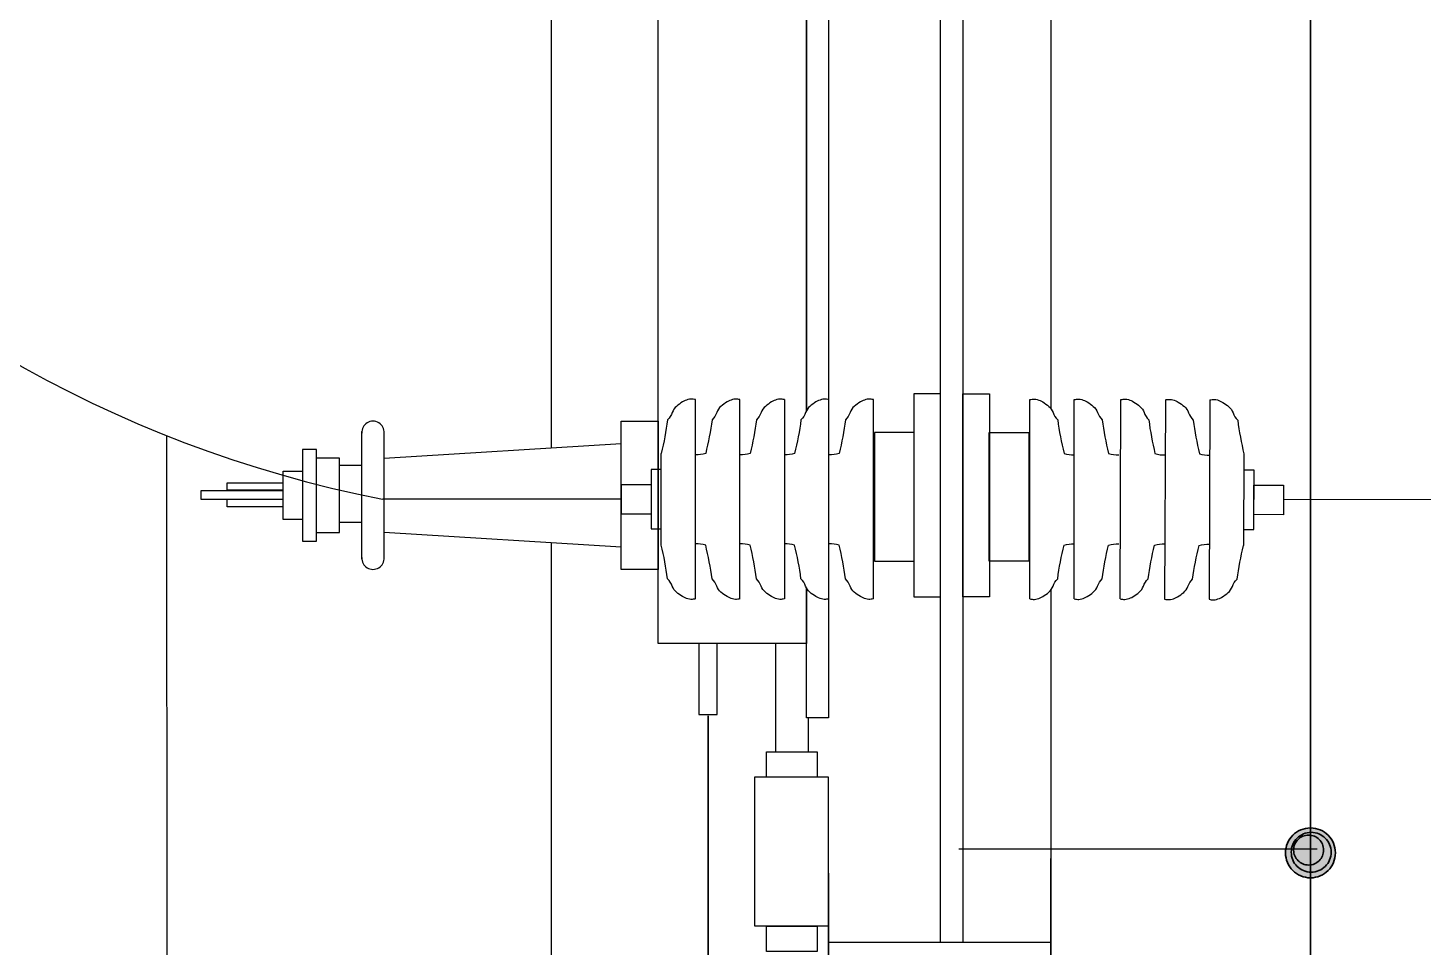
# Model space of a CAD drawing. Header units: metres. Extents: x 4188.7 to 4272.1, y 2012.8 to 2020.9.
# Drawn here: x 4207.609 to 4208.367, y 2016.12 to 2016.619 of the extents above; entities that cross this region are included whole.
import ezdxf

# ---------------------------------------------------------------- set-up
doc = ezdxf.new("R2010")
doc.units = ezdxf.units.M
doc.linetypes.add('DASHDOT', pattern=[25.4, 12.7, -6.35, 0, -6.35])
for name, color, linetype in [('A-JANEL', 4, 'Continuous'), ('A-PARED', 7, 'Continuous'), ('A-XDADO', 4, 'Continuous'), ('E-ALTATENSAO', 5, 'Continuous'), ('E-EQUIPAMENTOS', 130, 'Continuous'), ('FORMATO_LEGENDA', 7, 'Continuous'), ('PAREDES', 4, 'Continuous')]:
    doc.layers.add(name, color=color, linetype=linetype)

msp = doc.modelspace()

# ---------------------------------------------------------------- hatches: boundary and pattern name
at = {"layer": 'FORMATO_LEGENDA', "lineweight": 20}
h = msp.add_hatch(color=7, dxfattribs=at)
edge = h.paths.add_edge_path()
edge.add_arc((4208.30487, 2016.17241), 0.00813, 0, 360)
at = {"layer": 'PAREDES'}
msp.add_hatch(color=0, dxfattribs=at).paths.add_polyline_path([(4208.31942, 2016.1709, 1), (4208.29234, 2016.1709, 1)])

# ---------------------------------------------------------------- linework, layer by layer
at = {"ltscale": 10}
msp.add_line((4208.11493, 2016.1731), (4208.30952, 2016.1731), dxfattribs=at)
at = {"layer": 'A-JANEL'}
for points in [[(4208.16492, 2016.63559), (4208.16492, 2016.41218)], [(4208.16492, 2016.3136), (4208.16492, 2016.20005)], [(4208.16492, 2016.2357), (4208.16492, 2016.12214)]]:
    msp.add_lwpolyline(points, dxfattribs=at)
at = {"layer": 'A-PARED'}
for p, q in [((4208.04417, 2015.56815), (4208.04417, 2016.16785)), ((4208.16492, 2015.56815), (4208.16492, 2016.16785)), ((4208.04417, 2016.1598), (4208.04417, 2015.43936)), ((4208.16492, 2016.12214), (4208.04417, 2016.12214)), ((4208.16492, 2016.12214), (4208.16492, 2015.43936))]:
    msp.add_line(p, q, dxfattribs=at)
at = {"layer": 'A-XDADO'}
for points in [[(4208.16492, 2016.63559), (4208.16492, 2016.41218)], [(4208.16492, 2016.63559), (4208.16492, 2016.41218)], [(4208.16492, 2016.3136), (4208.16492, 2016.20005)], [(4208.16492, 2016.3136), (4208.16492, 2016.20005)], [(4208.16492, 2016.2357), (4208.16492, 2016.12214)]]:
    msp.add_lwpolyline(points, dxfattribs=at)
at = {"layer": 'E-ALTATENSAO'}
for p, q in [((4207.89372, 2016.39088), (4207.8937, 2016.66126)), ((4207.68501, 2015.91469), (4207.68496, 2016.39727)), ((4208.68371, 2016.36376), (4208.29128, 2016.36254)), ((4207.9317, 2016.36289), (4207.80209, 2016.36297)), ((4207.89377, 2015.91469), (4207.89373, 2016.33927))]:
    msp.add_line(p, q, dxfattribs=at)
msp.add_arc((4207.92875, 2017.00954), 0.65889, 183.03645, 258.90034, dxfattribs=at)
at = {"layer": 'E-EQUIPAMENTOS'}
for p, q in [((4207.97195, 2016.30876), (4207.97195, 2016.41703)), ((4207.97195, 2016.30876), (4207.97195, 2016.41703)), ((4207.9961, 2016.30876), (4207.9961, 2016.41703)), ((4207.9961, 2016.30876), (4207.9961, 2016.41703)), ((4208.02025, 2016.41703), (4208.02025, 2016.30876)), ((4208.02025, 2016.41703), (4208.02025, 2016.30876)), ((4208.0444, 2016.30876), (4208.0444, 2016.41703)), ((4208.0444, 2016.30876), (4208.0444, 2016.41703)), ((4208.06855, 2016.30876), (4208.06855, 2016.41703)), ((4208.06855, 2016.30876), (4208.06855, 2016.41703)), ((4208.15346, 2016.30876), (4208.15346, 2016.41703)), ((4208.15346, 2016.30876), (4208.15346, 2016.41703)), ((4208.17761, 2016.30876), (4208.17761, 2016.41703)), ((4208.17761, 2016.30876), (4208.17761, 2016.41703)), ((4208.20251, 2016.30877), (4208.20295, 2016.41703)), ((4208.2271, 2016.41693), (4208.22666, 2016.30867)), ((4208.2271, 2016.41693), (4208.22666, 2016.30867)), ((4208.25125, 2016.41684), (4208.25081, 2016.30857)), ((4208.25125, 2016.41684), (4208.25081, 2016.30857)), ((4207.79077, 2016.33045), (4207.79077, 2016.39969)), ((4207.80284, 2016.33045), (4207.80284, 2016.39969)), ((4207.80284, 2016.3852), (4207.93164, 2016.39325)), ((4207.95332, 2016.33799), (4207.95332, 2016.38779)), ((4207.95332, 2016.33799), (4207.95332, 2016.38779)), ((4208.26976, 2016.38752), (4208.26955, 2016.33773)), ((4208.26976, 2016.38752), (4208.26955, 2016.33773)), ((4207.79077, 2016.38117), (4207.7787, 2016.38117)), ((4207.79077, 2016.35023), (4207.7787, 2016.35023)), ((4207.93164, 2016.3369), (4207.80284, 2016.34495))]:
    msp.add_line(p, q, dxfattribs=at)
at = {"layer": 'E-EQUIPAMENTOS', "color": 1}
for p, q in [((4208.01545, 2016.28457), (4208.01545, 2016.2258)), ((4208.03314, 2016.24417), (4208.03314, 2016.2258))]:
    msp.add_line(p, q, dxfattribs=at)
for points in [[(4208.10497, 2017.24762), (4208.11704, 2017.24762), (4208.11704, 2016.12214), (4208.10497, 2016.12214)], [(4208.01055, 2016.21204), (4208.01055, 2016.2258), (4208.03804, 2016.2258), (4208.03804, 2016.21204)], [(4208.00393, 2016.21193), (4208.00393, 2016.1313), (4208.04417, 2016.1313), (4208.04417, 2016.21193)], [(4208.01055, 2016.11732), (4208.01055, 2016.13107), (4208.03804, 2016.13107), (4208.03804, 2016.11732)]]:
    msp.add_lwpolyline(points, close=True, dxfattribs=at)
at = {"layer": 'E-EQUIPAMENTOS'}
for points in [[(4208.03226, 2017.05512), (4208.03226, 2017.13972), (4208.04417, 2017.13972), (4208.04417, 2016.41707)], [(4208.03226, 2016.31464), (4208.03226, 2016.28457), (4207.95176, 2016.28457), (4207.95176, 2017.08954), (4208.03226, 2017.08954), (4208.03226, 2017.05512)], [(4208.03226, 2016.41115), (4208.03226, 2016.63663)], [(4208.03226, 2016.63663), (4208.03226, 2016.41115)], [(4208.03226, 2016.41115), (4208.03226, 2016.63663)], [(4208.03226, 2016.63663), (4208.03226, 2016.41115)], [(4207.75857, 2016.3852), (4207.75857, 2016.34495)], [(4207.76616, 2016.34495), (4207.7787, 2016.34495), (4207.7787, 2016.3852), (4207.76616, 2016.3852)], [(4207.74806, 2016.36787), (4207.71756, 2016.36787), (4207.71756, 2016.37189), (4207.74806, 2016.37189)], [(4207.74806, 2016.3628), (4207.70356, 2016.3628), (4207.70356, 2016.36763), (4207.74806, 2016.36763)], [(4207.74806, 2016.35888), (4207.71756, 2016.35888), (4207.71756, 2016.3629), (4207.74806, 2016.3629)], [(4208.04417, 2016.30872), (4208.04417, 2016.24417), (4208.03226, 2016.24417), (4208.03226, 2016.31464)], [(4208.04417, 2016.30872), (4208.04417, 2016.24417), (4208.03226, 2016.24417), (4208.03226, 2016.31464)], [(4207.97369, 2016.28457), (4207.97369, 2016.2461), (4207.98374, 2016.2461), (4207.98374, 2016.28457)]]:
    msp.add_lwpolyline(points, dxfattribs=at)
for points in [[(4207.97195, 2016.41703, 0.047226), (4207.96945, 2016.41727, 0.074248), (4207.96787, 2016.41703, 0.058355), (4207.96492, 2016.41574, 0.045893), (4207.9616, 2016.41336, 0.12767), (4207.95933, 2016.41007, -0.106571), (4207.95679, 2016.40603, -0.026706), (4207.95332, 2016.38779, -0.08831)], [(4207.97195, 2016.41703, 0.047226), (4207.96945, 2016.41727, 0.074248), (4207.96787, 2016.41703, 0.058355), (4207.96492, 2016.41574, 0.045893), (4207.9616, 2016.41336, 0.12767), (4207.95933, 2016.41007, -0.106571), (4207.95679, 2016.40603, -0.026706), (4207.95332, 2016.38779, -0.08831)], [(4207.9961, 2016.41703, 0.047226), (4207.9936, 2016.41727, 0.074248), (4207.99202, 2016.41703, 0.058355), (4207.98907, 2016.41574, 0.045893), (4207.98574, 2016.41336, 0.12767), (4207.98347, 2016.41007, -0.106571), (4207.98093, 2016.40603, -0.026706), (4207.97747, 2016.38779, -0.08831), (4207.97195, 2016.38704)], [(4207.9961, 2016.41703, 0.047226), (4207.9936, 2016.41727, 0.074248), (4207.99202, 2016.41703, 0.058355), (4207.98907, 2016.41574, 0.045893), (4207.98574, 2016.41336, 0.12767), (4207.98347, 2016.41007, -0.106571), (4207.98093, 2016.40603, -0.026706), (4207.97747, 2016.38779, -0.08831), (4207.97195, 2016.38704)], [(4208.02025, 2016.41703, 0.047226), (4208.01775, 2016.41727, 0.074248), (4208.01617, 2016.41703, 0.058355), (4208.01322, 2016.41574, 0.045893), (4208.00989, 2016.41336, 0.12767), (4208.00762, 2016.41007, -0.106571), (4208.00508, 2016.40603, -0.026706), (4208.00162, 2016.38779, -0.08831), (4207.9961, 2016.38704)], [(4208.02025, 2016.41703, 0.047226), (4208.01775, 2016.41727, 0.074248), (4208.01617, 2016.41703, 0.058355), (4208.01322, 2016.41574, 0.045893), (4208.00989, 2016.41336, 0.12767), (4208.00762, 2016.41007, -0.106571), (4208.00508, 2016.40603, -0.026706), (4208.00162, 2016.38779, -0.08831), (4207.9961, 2016.38704)], [(4208.0444, 2016.41703, 0.047226), (4208.0419, 2016.41727, 0.074248), (4208.04032, 2016.41703, 0.058355), (4208.03737, 2016.41574, 0.045893), (4208.03404, 2016.41336, 0.12767), (4208.03177, 2016.41007, -0.106571), (4208.02923, 2016.40603, -0.026706), (4208.02577, 2016.38779, -0.08831), (4208.02025, 2016.38704)], [(4208.0444, 2016.41703, 0.047226), (4208.0419, 2016.41727, 0.074248), (4208.04032, 2016.41703, 0.058355), (4208.03737, 2016.41574, 0.045893), (4208.03404, 2016.41336, 0.12767), (4208.03177, 2016.41007, -0.106571), (4208.02923, 2016.40603, -0.026706), (4208.02577, 2016.38779, -0.08831), (4208.02025, 2016.38704)], [(4208.06855, 2016.41703, 0.047226), (4208.06605, 2016.41727, 0.074248), (4208.06447, 2016.41703, 0.058355), (4208.06152, 2016.41574, 0.045893), (4208.05819, 2016.41336, 0.12767), (4208.05592, 2016.41007, -0.106571), (4208.05338, 2016.40603, -0.026706), (4208.04992, 2016.38779, -0.08831), (4208.0444, 2016.38704)], [(4208.06855, 2016.41703, 0.047226), (4208.06605, 2016.41727, 0.074248), (4208.06447, 2016.41703, 0.058355), (4208.06152, 2016.41574, 0.045893), (4208.05819, 2016.41336, 0.12767), (4208.05592, 2016.41007, -0.106571), (4208.05338, 2016.40603, -0.026706), (4208.04992, 2016.38779, -0.08831), (4208.0444, 2016.38704)], [(4208.15346, 2016.41703, -0.047226), (4208.15596, 2016.41727, -0.074248), (4208.15754, 2016.41703, -0.058355), (4208.16049, 2016.41574, -0.045893), (4208.16381, 2016.41336, -0.12767), (4208.16608, 2016.41007, 0.106571), (4208.16862, 2016.40603, 0.026706), (4208.17208, 2016.38779, 0.08831), (4208.17761, 2016.38704)], [(4208.15346, 2016.41703, -0.047226), (4208.15596, 2016.41727, -0.074248), (4208.15754, 2016.41703, -0.058355), (4208.16049, 2016.41574, -0.045893), (4208.16381, 2016.41336, -0.12767), (4208.16608, 2016.41007, 0.106571), (4208.16862, 2016.40603, 0.026706), (4208.17208, 2016.38779, 0.08831), (4208.17761, 2016.38704)], [(4208.17761, 2016.41703, -0.047226), (4208.18011, 2016.41727, -0.074248), (4208.18169, 2016.41703, -0.058355), (4208.18464, 2016.41574, -0.045893), (4208.18796, 2016.41336, -0.12767), (4208.19023, 2016.41007, 0.106571), (4208.19277, 2016.40603, 0.026706), (4208.19623, 2016.38779, 0.08831), (4208.20176, 2016.38704)], [(4208.17761, 2016.41703, -0.047226), (4208.18011, 2016.41727, -0.074248), (4208.18169, 2016.41703, -0.058355), (4208.18464, 2016.41574, -0.045893), (4208.18796, 2016.41336, -0.12767), (4208.19023, 2016.41007, 0.106571), (4208.19277, 2016.40603, 0.026706), (4208.19623, 2016.38779, 0.08831), (4208.20176, 2016.38704)], [(4208.20295, 2016.41703, -0.047226), (4208.20545, 2016.41726, -0.074248), (4208.20704, 2016.41702, -0.058355), (4208.20998, 2016.41571, -0.045893), (4208.21329, 2016.41332, -0.12767), (4208.21555, 2016.41002, 0.106571), (4208.21807, 2016.40598, 0.026706), (4208.22146, 2016.38772, 0.08831), (4208.22698, 2016.38695)], [(4208.20295, 2016.41703, -0.047226), (4208.20545, 2016.41726, -0.074248), (4208.20704, 2016.41702, -0.058355), (4208.20998, 2016.41571, -0.045893), (4208.21329, 2016.41332, -0.12767), (4208.21555, 2016.41002, 0.106571), (4208.21807, 2016.40598, 0.026706), (4208.22146, 2016.38772, 0.08831), (4208.22698, 2016.38695)], [(4208.2271, 2016.41693, -0.047226), (4208.2296, 2016.41716, -0.074248), (4208.23118, 2016.41692, -0.058355), (4208.23413, 2016.41561, -0.045893), (4208.23744, 2016.41322, -0.12767), (4208.2397, 2016.40992, 0.106571), (4208.24222, 2016.40588, 0.026706), (4208.24561, 2016.38762, 0.08831), (4208.25113, 2016.38685)], [(4208.2271, 2016.41693, -0.047226), (4208.2296, 2016.41716, -0.074248), (4208.23118, 2016.41692, -0.058355), (4208.23413, 2016.41561, -0.045893), (4208.23744, 2016.41322, -0.12767), (4208.2397, 2016.40992, 0.106571), (4208.24222, 2016.40588, 0.026706), (4208.24561, 2016.38762, 0.08831), (4208.25113, 2016.38685)], [(4208.25125, 2016.41684, -0.047226), (4208.25375, 2016.41706, -0.074248), (4208.25533, 2016.41682, -0.058355), (4208.25828, 2016.41551, -0.045893), (4208.26159, 2016.41312, -0.12767), (4208.26385, 2016.40982, 0.106571), (4208.26637, 2016.40578, 0.026706), (4208.26976, 2016.38752, 0.08831)], [(4208.25125, 2016.41684, -0.047226), (4208.25375, 2016.41706, -0.074248), (4208.25533, 2016.41682, -0.058355), (4208.25828, 2016.41551, -0.045893), (4208.26159, 2016.41312, -0.12767), (4208.26385, 2016.40982, 0.106571), (4208.26637, 2016.40578, 0.026706), (4208.26976, 2016.38752, 0.08831)], [(4207.97195, 2016.30876, -0.047226), (4207.96945, 2016.30852, -0.074248), (4207.96787, 2016.30876, -0.058355), (4207.96492, 2016.31005, -0.045893), (4207.9616, 2016.31243, -0.12767), (4207.95933, 2016.31572, 0.106571), (4207.95679, 2016.31976, 0.026706), (4207.95332, 2016.33799, 0.08831)], [(4207.97195, 2016.30876, -0.047226), (4207.96945, 2016.30852, -0.074248), (4207.96787, 2016.30876, -0.058355), (4207.96492, 2016.31005, -0.045893), (4207.9616, 2016.31243, -0.12767), (4207.95933, 2016.31572, 0.106571), (4207.95679, 2016.31976, 0.026706), (4207.95332, 2016.33799, 0.08831)], [(4207.9961, 2016.30876, -0.047226), (4207.9936, 2016.30852, -0.074248), (4207.99202, 2016.30876, -0.058355), (4207.98907, 2016.31005, -0.045893), (4207.98574, 2016.31243, -0.12767), (4207.98347, 2016.31572, 0.106571), (4207.98093, 2016.31976, 0.026706), (4207.97747, 2016.33799, 0.08831), (4207.97195, 2016.33875)], [(4207.9961, 2016.30876, -0.047226), (4207.9936, 2016.30852, -0.074248), (4207.99202, 2016.30876, -0.058355), (4207.98907, 2016.31005, -0.045893), (4207.98574, 2016.31243, -0.12767), (4207.98347, 2016.31572, 0.106571), (4207.98093, 2016.31976, 0.026706), (4207.97747, 2016.33799, 0.08831), (4207.97195, 2016.33875)], [(4208.02025, 2016.30876, -0.047226), (4208.01775, 2016.30852, -0.074248), (4208.01617, 2016.30876, -0.058355), (4208.01322, 2016.31005, -0.045893), (4208.00989, 2016.31243, -0.12767), (4208.00762, 2016.31572, 0.106571), (4208.00508, 2016.31976, 0.026706), (4208.00162, 2016.33799, 0.08831), (4207.9961, 2016.33875)], [(4208.02025, 2016.30876, -0.047226), (4208.01775, 2016.30852, -0.074248), (4208.01617, 2016.30876, -0.058355), (4208.01322, 2016.31005, -0.045893), (4208.00989, 2016.31243, -0.12767), (4208.00762, 2016.31572, 0.106571), (4208.00508, 2016.31976, 0.026706), (4208.00162, 2016.33799, 0.08831), (4207.9961, 2016.33875)], [(4208.0444, 2016.30876, -0.047226), (4208.0419, 2016.30852, -0.074248), (4208.04032, 2016.30876, -0.058355), (4208.03737, 2016.31005, -0.045893), (4208.03404, 2016.31243, -0.12767), (4208.03177, 2016.31572, 0.106571), (4208.02923, 2016.31976, 0.026706), (4208.02577, 2016.33799, 0.08831), (4208.02025, 2016.33875)], [(4208.0444, 2016.30876, -0.047226), (4208.0419, 2016.30852, -0.074248), (4208.04032, 2016.30876, -0.058355), (4208.03737, 2016.31005, -0.045893), (4208.03404, 2016.31243, -0.12767), (4208.03177, 2016.31572, 0.106571), (4208.02923, 2016.31976, 0.026706), (4208.02577, 2016.33799, 0.08831), (4208.02025, 2016.33875)], [(4208.06855, 2016.30876, -0.047226), (4208.06605, 2016.30852, -0.074248), (4208.06447, 2016.30876, -0.058355), (4208.06152, 2016.31005, -0.045893), (4208.05819, 2016.31243, -0.12767), (4208.05592, 2016.31572, 0.106571), (4208.05338, 2016.31976, 0.026706), (4208.04992, 2016.33799, 0.08831), (4208.0444, 2016.33875)], [(4208.06855, 2016.30876, -0.047226), (4208.06605, 2016.30852, -0.074248), (4208.06447, 2016.30876, -0.058355), (4208.06152, 2016.31005, -0.045893), (4208.05819, 2016.31243, -0.12767), (4208.05592, 2016.31572, 0.106571), (4208.05338, 2016.31976, 0.026706), (4208.04992, 2016.33799, 0.08831), (4208.0444, 2016.33875)], [(4208.15346, 2016.30876, 0.047226), (4208.15596, 2016.30852, 0.074248), (4208.15754, 2016.30876, 0.058355), (4208.16049, 2016.31005, 0.045893), (4208.16381, 2016.31243, 0.12767), (4208.16608, 2016.31572, -0.106571), (4208.16862, 2016.31976, -0.026706), (4208.17208, 2016.33799, -0.08831), (4208.17761, 2016.33875)], [(4208.15346, 2016.30876, 0.047226), (4208.15596, 2016.30852, 0.074248), (4208.15754, 2016.30876, 0.058355), (4208.16049, 2016.31005, 0.045893), (4208.16381, 2016.31243, 0.12767), (4208.16608, 2016.31572, -0.106571), (4208.16862, 2016.31976, -0.026706), (4208.17208, 2016.33799, -0.08831), (4208.17761, 2016.33875)], [(4208.17761, 2016.30876, 0.047226), (4208.18011, 2016.30852, 0.074248), (4208.18169, 2016.30876, 0.058355), (4208.18464, 2016.31005, 0.045893), (4208.18796, 2016.31243, 0.12767), (4208.19023, 2016.31572, -0.106571), (4208.19277, 2016.31976, -0.026706), (4208.19623, 2016.33799, -0.08831), (4208.20176, 2016.33875)], [(4208.17761, 2016.30876, 0.047226), (4208.18011, 2016.30852, 0.074248), (4208.18169, 2016.30876, 0.058355), (4208.18464, 2016.31005, 0.045893), (4208.18796, 2016.31243, 0.12767), (4208.19023, 2016.31572, -0.106571), (4208.19277, 2016.31976, -0.026706), (4208.19623, 2016.33799, -0.08831), (4208.20176, 2016.33875)], [(4208.20251, 2016.30877, 0.047226), (4208.20501, 2016.30852, 0.074248), (4208.20659, 2016.30875, 0.058355), (4208.20955, 2016.31003, 0.045893), (4208.21288, 2016.3124, 0.12767), (4208.21516, 2016.31568, -0.106571), (4208.21772, 2016.3197, -0.026706), (4208.22125, 2016.33792, -0.08831), (4208.22678, 2016.33865)], [(4208.20251, 2016.30877, 0.047226), (4208.20501, 2016.30852, 0.074248), (4208.20659, 2016.30875, 0.058355), (4208.20955, 2016.31003, 0.045893), (4208.21288, 2016.3124, 0.12767), (4208.21516, 2016.31568, -0.106571), (4208.21772, 2016.3197, -0.026706), (4208.22125, 2016.33792, -0.08831), (4208.22678, 2016.33865)], [(4208.22666, 2016.30867, 0.047226), (4208.22916, 2016.30842, 0.074248), (4208.23074, 2016.30865, 0.058355), (4208.23369, 2016.30993, 0.045893), (4208.23703, 2016.3123, 0.12767), (4208.23931, 2016.31558, -0.106571), (4208.24187, 2016.3196, -0.026706), (4208.2454, 2016.33782, -0.08831), (4208.25093, 2016.33855)], [(4208.22666, 2016.30867, 0.047226), (4208.22916, 2016.30842, 0.074248), (4208.23074, 2016.30865, 0.058355), (4208.23369, 2016.30993, 0.045893), (4208.23703, 2016.3123, 0.12767), (4208.23931, 2016.31558, -0.106571), (4208.24187, 2016.3196, -0.026706), (4208.2454, 2016.33782, -0.08831), (4208.25093, 2016.33855)], [(4208.25081, 2016.30857, 0.047226), (4208.2533, 2016.30832, 0.074248), (4208.25489, 2016.30855, 0.058355), (4208.25784, 2016.30983, 0.045893), (4208.26118, 2016.3122, 0.12767), (4208.26346, 2016.31548, -0.106571), (4208.26602, 2016.3195, -0.026706), (4208.26955, 2016.33773, -0.08831)], [(4208.25081, 2016.30857, 0.047226), (4208.2533, 2016.30832, 0.074248), (4208.25489, 2016.30855, 0.058355), (4208.25784, 2016.30983, 0.045893), (4208.26118, 2016.3122, 0.12767), (4208.26346, 2016.31548, -0.106571), (4208.26602, 2016.3195, -0.026706), (4208.26955, 2016.33773, -0.08831)]]:
    msp.add_lwpolyline(points, format="xyb", dxfattribs=at)
for points in [[(4208.09046, 2016.31001), (4208.10497, 2016.31001), (4208.10497, 2016.42013), (4208.09046, 2016.42013)], [(4208.09046, 2016.31001), (4208.10497, 2016.31001), (4208.10497, 2016.42013), (4208.09046, 2016.42013)], [(4208.13155, 2016.31001), (4208.11704, 2016.31001), (4208.11704, 2016.42013), (4208.13155, 2016.42013)], [(4208.13155, 2016.31001), (4208.11704, 2016.31001), (4208.11704, 2016.42013), (4208.13155, 2016.42013)], [(4207.95176, 2016.32482), (4207.93164, 2016.32482), (4207.93164, 2016.40532), (4207.95176, 2016.40532)], [(4208.06911, 2016.32933), (4208.09063, 2016.32933), (4208.09063, 2016.3992), (4208.06911, 2016.3992)], [(4208.06911, 2016.32933), (4208.09063, 2016.32933), (4208.09063, 2016.3992), (4208.06911, 2016.3992)], [(4208.1529, 2016.32933), (4208.13137, 2016.32933), (4208.13137, 2016.3992), (4208.1529, 2016.3992)], [(4208.1529, 2016.32933), (4208.13137, 2016.32933), (4208.13137, 2016.3992), (4208.1529, 2016.3992)], [(4207.75857, 2016.38992), (4207.75857, 2016.34021), (4207.76616, 2016.34021), (4207.76616, 2016.38992)], [(4207.9478, 2016.3468), (4207.95332, 2016.3468), (4207.95332, 2016.37899), (4207.9478, 2016.37899)], [(4207.9478, 2016.3468), (4207.95332, 2016.3468), (4207.95332, 2016.37899), (4207.9478, 2016.37899)], [(4208.27525, 2016.3787), (4208.26972, 2016.37872), (4208.26959, 2016.34653), (4208.27511, 2016.3465)], [(4208.27525, 2016.3787), (4208.26972, 2016.37872), (4208.26959, 2016.34653), (4208.27511, 2016.3465)], [(4207.75857, 2016.37823), (4207.75857, 2016.35191), (4207.74806, 2016.35191), (4207.74806, 2016.37823)], [(4207.9478, 2016.35485), (4207.9317, 2016.35485), (4207.9317, 2016.37094), (4207.9478, 2016.37094)], [(4207.9478, 2016.35485), (4207.9317, 2016.35485), (4207.9317, 2016.37094), (4207.9478, 2016.37094)], [(4208.27521, 2016.37065), (4208.29131, 2016.37059), (4208.29125, 2016.35449), (4208.27515, 2016.35455)]]:
    msp.add_lwpolyline(points, close=True, dxfattribs=at)
for centre, start, end in [((4207.79681, 2016.39927), 356.00914, 183.99086), ((4207.79681, 2016.33087), 176.00914, 3.99086)]:
    msp.add_arc(centre, 0.00605, start, end, dxfattribs=at)
at = {"layer": 'FORMATO_LEGENDA', "color": 7, "linetype": 'DASHDOT', "lineweight": 35}
msp.add_line((4208.30592, 2019.50025), (4208.30592, 2015.6932), dxfattribs=at)
at = {"layer": 'FORMATO_LEGENDA', "color": 7, "linetype": 'DASHDOT', "lineweight": 35, "ltscale": 10}
msp.add_line((4207.97883, 2016.24527), (4207.97883, 2015.67216), dxfattribs=at)
at = {"layer": 'FORMATO_LEGENDA', "color": 7, "linetype": 'DASHDOT', "lineweight": 35}
for centre, radius in [((4208.30588, 2016.1709), 0.01354), ((4208.30627, 2016.17124), 0.01083), ((4208.30487, 2016.17241), 0.00813)]:
    msp.add_circle(centre, radius, dxfattribs=at)

doc.saveas('drawing.dxf')
